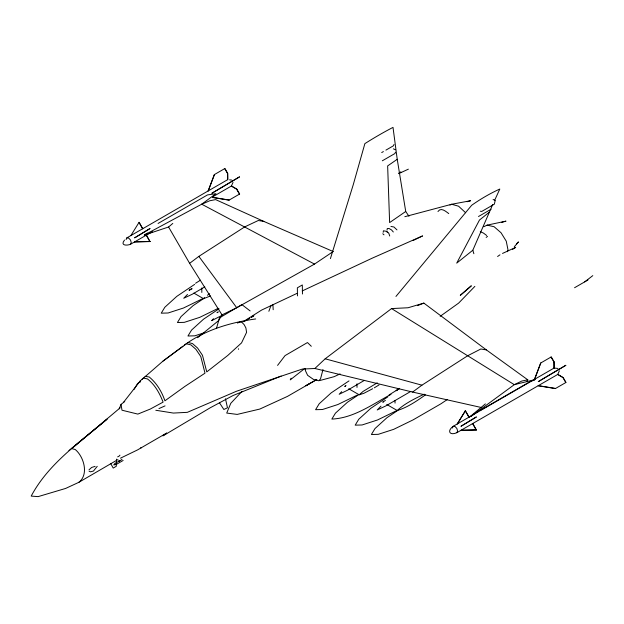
<?xml version="1.0" encoding="UTF-8"?>
<svg xmlns="http://www.w3.org/2000/svg" width="624" height="624" viewBox="0 0 624 624"><rect width="100%" height="100%" fill="white"/><g stroke="black" fill="none" stroke-linecap="round" stroke-linejoin="round"><path stroke-width="0.94" d="M116.524 459.131L116.275 466.3L113.201 468.07L110.768 463.663M305.487 368.784L305.386 370.594L307.624 375.313L313.513 379.439L318.88 380.788L320.541 378.807L322.99 369.509M495.167 200.624L494.341 204.173L481.728 211.45L480.269 211.208M383.167 232.323L383.425 230.794L386.443 231.332L388.791 233.228L389.727 235.997M387.02 230.1L387.278 228.563L389.048 228.501L391.552 229.952L393.323 231.995M238.438 349.315L238.555 348.769M507.499 251.714L507.991 249.834L506.267 241.199L501.056 232.775L494.13 226.73L487.094 225.139L483.764 226.738M216.544 328.162L219.445 317.889L241.722 304.754M139.799 382.606L140.322 380.819L143.364 378.082L147.436 378.908C154.978 384.688 159.697 393.409 163.106 402.113L150.244 409.079L137.842 414.094L121.992 410.218L121.033 404.391L124.745 401.466M330.416 258.609L353.262 184.681L364.876 143.621A236.254 79.825 -44.7 0 1 393.011 127.382L397.231 159.299L405.725 211.481L408.954 216.239M268.866 311.29L270.738 306.134L272.93 304.871L273.187 309.715M208.104 190.967L214.305 174.626L224.905 168.503L227.666 173.293L227.83 179.579L126.828 237.892L126.064 239.585M208.291 190.858L214.484 174.525M534.448 379.384L540.649 363.043L551.249 356.92L554.011 361.709L554.174 367.996L453.172 426.309C446.776 430.942 449.647 435.911 456.854 432.689L557.856 374.377L563.222 377.66L565.984 382.442L555.383 388.565L538.138 385.765M534.635 379.275L540.829 362.934M394.001 144.44L393.479 145.759L385.913 150.127M395.46 152.194L394.937 153.52L382.333 160.797M119.215 408.845L121.033 404.391M310.128 383.315L287.516 396.373L259.802 409.063L237.19 414.414L226.715 413.065L230.779 403.315L242.034 391.318M489.13 212.355L479.489 220.022L456.721 263.125L472.82 250.224L492.687 204.578M233.025 182.411L231.418 186.014M559.369 370.82L557.762 374.431M124.535 240.068C119.863 245.716 126.992 245.77 130.51 244.273L152.373 231.652M130.51 244.273L131.274 242.588L130.51 240.022L128.669 238.079L126.828 237.892M452.408 427.994L453.172 426.309L455.013 426.488L456.854 428.438L457.618 431.005L456.854 432.689M494.668 200.265L499.808 189.041A236.254 175.609 -81.8 0 0 471.674 205.28L395.951 296.447M291.104 378.191L290.254 379.868L304.652 368.55M527.015 381.233L527.787 379.829L486.369 349.9L423.852 303.1L408.065 307.757L391.56 308.576L325.182 358.8L314.863 368.488L302.328 369.065L236.457 391.256L187.333 412.339L173.371 413.065L155.813 410.264M134.152 389.321L137.53 383.588L139.838 381.896M332.935 251.714L314.504 264.085L236.722 307.726L222.027 314.886L218.525 320.681L197.66 337.701M130.861 235.56L139.074 222.316L142.756 228.696M457.205 423.977L465.418 410.725L469.108 417.105M457.392 423.868L465.418 410.725M97.235 466.331L93.452 471.05L90.535 471.83L89.076 471.175M123.739 402.051L140.322 380.819M193.877 293.101L203.533 298.678L204.422 297.5M348.738 388.768L359.198 394.805L363.106 391.404L377.231 382.84M386.771 404.469L397.231 410.506C404.914 403.4 414.757 398.674 424.18 394.165M277.571 365.399L285.067 355.594L307.476 342.545L311.314 346.289M115.183 463.141L113.724 464.942L116.329 464.404L123.146 460.465M514.293 246.792L518.458 241.917L516.461 243.875M89.014 469.825L91.681 467.438L95.121 466.362M213.517 318.7L211.661 320.635L222.659 315.026M341.671 391.685L339.191 394.267L347.685 390.14L364.4 380.367M474.864 286.377L458.648 303.1L440.185 316.313M187.489 294.442L183.737 298.256L192.286 294.224L204.82 286.853M380.975 406.154L377.224 409.96L385.772 405.935L410.842 391.381M142.178 379.22L163.051 361.054L186.397 343.793L190.913 344.877L195.874 349.268L200.78 356.53L205.007 373.168L184.985 386.357L164.908 400.811C161.873 391.771 156.663 383.089 149.237 376.997L145.057 376.327M68.968 450.598L107.102 419.133C79.825 442.19 48.321 463.788 31.2 496.103L38.126 496.618L65.637 488.436L78.819 482.329L117.944 459.568M437.97 211.513C440.911 206.942 445.848 211.45 448.75 213.587M471.042 285.854L460.27 295.37L471.393 285.948M147.67 233.119L144.3 235.069L168.581 227.003L172.801 223.423M469.178 417.378L485.378 403.884M120.151 407.846L71.729 448.586L75.27 449.545C83.936 456.745 89.037 474.583 78.819 482.329M584.672 281.892L592.8 275.636M399.188 388.401L396.139 390.741L399.625 388.37L389.048 394.953M425.412 394.898C416.707 401.045 407.464 407.456 397.231 410.506M486.158 237.409L487.516 236.387M222.027 314.886L189.626 263.336L198.845 256.386L244.694 226.91L258.289 220.506L263.812 221.403L333.278 251.573M182.957 346.242L163.051 361.054M314.863 368.488L412.597 392.067L421.925 385.18L467.766 355.703L480.847 348.995L486.369 349.9M146.773 233.844L144.3 235.069L201.708 204.204L215.943 193.705L207.519 194.906L158.083 223.454M470.863 416.497L514.293 384.665L521.898 380.999L527.787 379.829M218.275 311.758L216.973 312.694L217.862 312.359M346.016 385.507L344.713 386.443L345.602 386.116M184.532 344.939C205.483 329.807 230.396 322.475 255.684 318.95M497.593 256.495L499.957 254.81M397.231 159.299L387.644 165.914L389.626 222.581L405.725 211.481M194.626 284.388L176.81 296.361L164.83 307.25L161.234 313.178L168.113 312.991L183.526 307.999L202.855 298.584M203.853 298.428L193.011 305.713L181.03 316.602L177.434 322.53L184.314 322.351L199.735 317.359L218.221 308.35M219.032 308.779L203.533 319.192L191.552 330.08L187.957 336.001L194.836 335.821L203.908 332.888M348.988 380.905L331.172 392.878L319.192 403.767L315.596 409.695L322.468 409.516L337.888 404.524L357.217 395.109M359.042 394.454L347.428 402.262L335.447 413.15L331.851 419.078C353.613 418.174 372.356 404.344 390.998 394.376M387.808 396.887L370.765 408.338L358.784 419.227L355.189 425.155L362.068 424.975L377.489 419.983L396.809 410.569M397.816 410.405L386.966 417.69L374.985 428.579L371.389 434.507L378.269 434.327L393.689 429.335L413.018 419.921L440.989 403.767L447.361 399.485M207.386 295.246L209.68 293.74M399.391 173.027L400.928 172.021L398.775 173.121M512.585 249.405L515.697 247.361L502.507 253.438M243.001 321.828L261.62 310.073L297.001 293.381M195.562 283.249L200.444 280.207M191.685 288.561L189.049 290.316L192.169 288.74M374.306 387.824L379.041 384.938M244.709 321.204L249.662 318.224M385.406 400.405L382.746 402.145L383.635 401.809M120.463 458.188L137.631 449.873L166.702 433.017L162.856 435.848L166.132 434.023L210.046 407.885L232.97 395.554L281.151 376.069M139.074 222.316L142.576 228.805M227.643 179.689L227.666 173.293M212.792 196.771L231.512 185.96L236.878 189.244L239.639 194.025L229.039 200.148L212.753 197.504M232.097 186.537L236.878 189.244M134.542 241.94L149.939 241.566L146.445 235.076M381.709 152.552L383.393 151.585M478.499 216.505L491.111 209.227M119.246 460.793L118.615 461.159A4.118 1.248 -17 0 0 122.008 459.202M115.697 463.078L119.761 460.738M574.564 287.726L587.956 279.997M553.987 368.098L554.011 361.709M481.073 409.929L530.509 381.389L534.612 379.961M558.441 374.954L563.222 377.66M460.894 430.357L476.291 429.975L472.789 423.485M316.813 379.478L305.854 385.78L316.719 379.579M372.7 388.705L363.886 393.299L359.198 394.805M210.569 295.94L203.533 298.678M412.987 240.56L422.604 235.903L372.434 258.071L302.242 290.924M398.728 173.628L408.377 169.159M340.088 373.916L334.144 376.67L319.636 380.585M449.935 205.062L451.667 204.259L470.636 200.71L467.017 201.739M158.948 408.58L165.048 405.881M201.708 204.259L209.734 200.772L215.623 199.602L263.812 221.403M237.44 323.053L239.749 322.109L241.948 322.39L244.148 324.652L245.895 327.935L246.574 332.366L241.55 342.888L227.737 355.485L206.755 371.896L202.472 355.29L197.566 348.028L192.496 343.574L187.972 342.49M417.596 305.62L423.852 303.1M501.485 222.425L506.009 221.138L487.094 225.139M404.82 216.7L451.667 204.259L458.601 206.216L465.629 212.745M390.928 226.457L393.947 227.003L396.973 229.889M391.56 308.576L514.293 384.665L535.252 379.556M134.729 241.839L150.127 241.457M461.074 430.248L476.471 429.866M554.081 368.051L558.004 368.456M229.577 179.813L231.66 180.047M140.65 447.743L141.328 447.821M212.932 197.395L229.219 200.047M538.317 385.655L555.571 388.456M412.597 392.067L481.159 407.464M325.182 358.8L421.925 385.18M480.285 231.683L483.452 233.08L486.681 235.482M493.085 199.477L495.011 200.351M393.377 148.832L395.46 149.791M201.708 204.204L314.504 264.085M242.221 304.871L250.123 310.924M386.654 231.512L387.832 232.596M382.801 233.735L383.978 234.819M198.845 256.386L236.722 307.726M219.601 402.987L223.852 409.484L227.471 407.8L225.482 398.775M551.07 357.029L553.831 361.811M563.043 377.762L565.804 382.551M465.239 410.834L468.92 417.214M472.602 423.595L476.291 429.975M224.726 168.613L227.487 173.402M236.691 189.353L239.46 194.134M168.581 227.003L189.626 263.336M146.258 235.186L149.939 241.566M472.82 250.224L473.866 253.711M297.453 295.885L297.359 287.82L302.312 284.957L302.468 294.013M395.039 400.397L395.039 403.104M357.014 383.799L357.014 387.403M201.817 287.937L201.817 292.453M119.917 455.169A4.992 2.886 0 0 1 117.632 456.854M253.812 315.752L251.363 317.242L253.781 315.744M149.939 228.587L134.729 237.799L149.939 228.587M239.46 176.904L211.973 193.198L239.46 176.904M476.291 417.004L461.074 426.208L476.291 417.004M565.804 365.321L538.317 381.615L565.804 365.321"/></g></svg>
